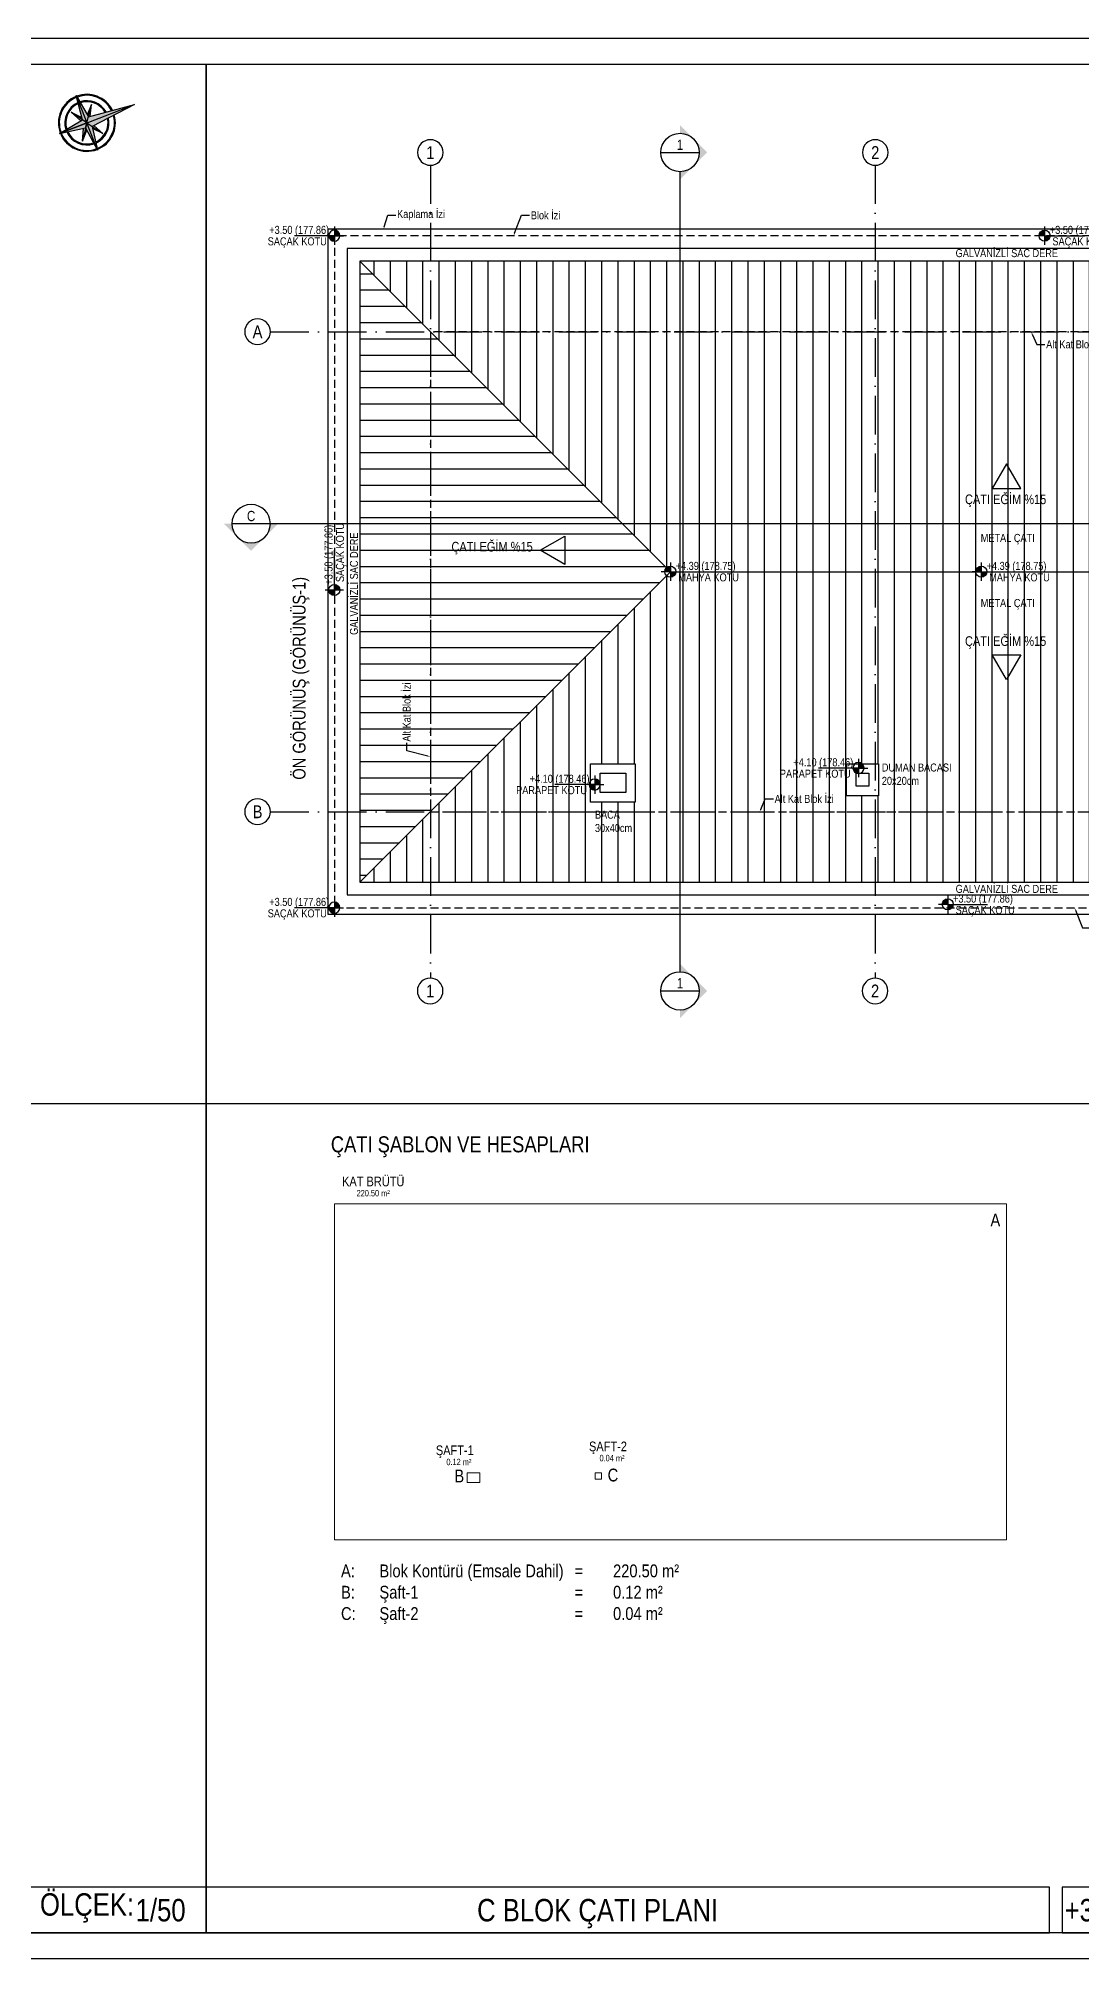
# Model space of a CAD drawing. Header units: millimetres. Extents: x 82776 to 137242, y 11666 to 27998.
# Drawn here: x 99429 to 101058, y 16109 to 19109 of the extents above; entities that cross this region are included whole.
import ezdxf
from ezdxf import colors
from ezdxf.entities.mleader import LeaderData, LeaderLine
from ezdxf.enums import TextEntityAlignment as Align
from ezdxf.math import Vec2, Vec3

# ---------------------------------------------------------------- set-up
doc = ezdxf.new("R2010")
doc.units = ezdxf.units.MM
for name, pattern in [('( Hidden )', [0.375, 0.25, -0.125]), ('ACAD_ISO10W100', [18, 12, -3, 0, -3]), ('DASHED', [15, 10, -5])]:
    doc.linetypes.add(name, pattern=pattern)
doc.layers.add('0_IFC_A_Emsal_Brüt Alan', color=201, linetype='Continuous', lineweight=18)
doc.layers.add('0_IFC_A_Emsal_Şaft', color=142, linetype='Continuous', lineweight=13)
for name, color, linetype in [('0_IFC_Elevation_1', 41, 'Continuous'), ('0_IFC_Elevation_2', 31, 'Continuous'), ('0_IFC_Elevation_3', 21, 'Continuous'), ('0_IFC_Elevation_5', 252, 'Continuous'), ('0_IFC_Grid', 14, 'ACAD_ISO10W100'), ('0_IFC_Grid_Text_100', 14, 'Continuous'), ('0_IFC_Hatch_Structure', 251, 'Continuous'), ('0_IFC_Legend_Text', 7, 'Continuous'), ('0_IFC_Legend_Viewport', 7, 'Continuous'), ('0_IFC_Notation_Level_200', 160, 'Continuous'), ('0_IFC_Notation_Section_50', 10, 'Continuous'), ('0_IFC_Room_Text(No)_50', 12, 'Continuous'), ('0_IFC_Text_Explanation_100', 231, 'Continuous'), ('0_IFC_Text_Explanation_50', 231, 'Continuous')]:
    doc.layers.add(name, color=color, linetype=linetype)
doc.styles.add('IFC_TEXT', font='ARIALN.TTF')

# ---------------------------------------------------------------- blocks, each defined once
blk = doc.blocks.new('*U1089')
blk.add_lwpolyline([(-739.4, 0), (0, 0), (0, 71.5), (-739.4, 71.5)], close=True)
at = {"layer": '0_IFC_Legend_Viewport', "transparency": 33554687}
blk.add_lwpolyline([(-2626, 2920), (0, 2920), (0, 0), (-2626, 0)], close=True, dxfattribs=at)
at = {"style": 'IFC_TEXT'}
for tag, p in [('PAFTA', (-2140, 17.9)), ('KOT', (-1159.1, 18)), ('OLCEK', (-110.4, 17.9))]:
    blk.add_attdef(tag, p, '', height=35, dxfattribs=at)
at = {"layer": '0_IFC_Legend_Text', "transparency": 33554687, "insert": (-259.9, 61.9), "char_height": 35, "attachment_point": 1, "style": 'IFC_TEXT'}
blk.add_mtext_dynamic_manual_height_columns('ÖLÇEK:', width=490.238, gutter_width=61.4, heights=[0], dxfattribs=at)
blk = doc.blocks.new('*U121')
for points in [[(-2500, 0), (-1182.8, 0), (-1182.8, 71.5), (-2500, 71.5)], [(-1162.8, 0), (-759.4, 0), (-759.4, 71.5), (-1162.8, 71.5)]]:
    blk.add_lwpolyline(points, close=True)
at = {"layer": '0_IFC_Legend_Viewport', "transparency": 33554687}
blk.add_lwpolyline([(-2500, 2920), (0, 2920), (0, 0), (-2500, 0)], close=True, dxfattribs=at)
at = {"style": 'IFC_TEXT'}
for tag, p in [('PAFTA', (-2077, 17.9)), ('KOT', (-1159.1, 18)), ('OLCEK', (-110.4, 17.9))]:
    blk.add_attdef(tag, p, '', height=35, dxfattribs=at)
blk = doc.blocks.new('C_CATI PLANI')
at = {"layer": '0_IFC_Hatch_Structure'}
h = blk.add_hatch(dxfattribs=at)
h.set_pattern_fill('LINE', color=256, scale=8, angle=-270)
h.set_pattern_definition([(90, (-101290.973, -22330.152), (-25.4, -5e-15), [])])
h.paths.add_polyline_path([(50, -50), (535, -535), (1585, -535), (2070, -50)])
h.paths.add_polyline_path([(50, -1020), (535, -535), (1585, -535), (2070, -1020)])
h = blk.add_hatch(dxfattribs=at)
h.set_pattern_fill('LINE', color=256, scale=8)
h.set_pattern_definition([(0, (-101290.973, -22330.152), (0, 25.4), [])])
h.paths.add_polyline_path([(2070, -50), (2070, -1020), (1585, -535)])
h.paths.add_polyline_path([(50, -50), (50, -1020), (535, -535)])
at = {"layer": '0_IFC_Elevation_1', "ltscale": 50}
for points in [[(50, -50), (535, -535), (50, -1020)], [(535, -535), (1585, -535)]]:
    blk.add_lwpolyline(points, dxfattribs=at)
at = {"layer": '0_IFC_Elevation_2', "ltscale": 50}
blk.add_lwpolyline([(50, -50), (50, -1020), (2070, -1020), (2070, -50)], close=True, dxfattribs=at)
at = {"layer": '0_IFC_Elevation_3', "ltscale": 50}
for points in [[(0, 0), (0, -1070), (2120, -1070), (2120, 0)], [(30, -30), (30, -1040), (2090, -1040), (2090, -30)]]:
    blk.add_lwpolyline(points, close=True, dxfattribs=at)
at = {"layer": '0_IFC_Elevation_5', "linetype": '( Hidden )', "ltscale": 50}
for points in [[(10, -10), (10, -1060), (2110, -1060), (2110, -10)], [(160, -160), (160, -910), (1960, -910), (1960, -160)]]:
    blk.add_lwpolyline(points, close=True, dxfattribs=at)
blk = doc.blocks.new('0_IFC_AXIS_TEXT_100')
at = {"layer": '0_IFC_Grid_Text_100'}
blk.add_circle((0, 1000), 1000, dxfattribs=at)
at = {"layer": '0_IFC_Grid_Text_100', "style": 'IFC_TEXT'}
blk.add_attdef('AXIS_NO', text='', height=1000, dxfattribs=at).set_placement((0, 993), align=Align.MIDDLE_CENTER)
blk = doc.blocks.new('C_CATI_AKS')
at = {"layer": '0_IFC_Grid', "ltscale": 5}
for points in [[(0, 260), (0, -1010.00231)], [(695, 260), (695, -1010.00231)], [(-250, 0), (2060, 0)], [(-250, -750), (2060, -750)]]:
    blk.add_lwpolyline(points, dxfattribs=at)
ref = blk.add_blockref('0_IFC_AXIS_TEXT_100', (0, 260), dxfattribs=dict(xscale=-0.02, yscale=0.02, zscale=0.02))
ref.add_attrib('AXIS_NO', '1', dxfattribs={"layer": '0_IFC_Grid_Text_100', "height": 20, "style": 'IFC_TEXT'}).set_placement((0, 279.85432), align=Align.MIDDLE_CENTER)
ref = blk.add_blockref('0_IFC_AXIS_TEXT_100', (695, 260), dxfattribs=dict(xscale=-0.02, yscale=0.02, zscale=0.02))
ref.add_attrib('AXIS_NO', '2', dxfattribs={"layer": '0_IFC_Grid_Text_100', "height": 20, "style": 'IFC_TEXT'}).set_placement((695, 279.85432), align=Align.MIDDLE_CENTER)
ref = blk.add_blockref('0_IFC_AXIS_TEXT_100', (-270, -20.00262), dxfattribs=dict(xscale=-0.02, yscale=0.02, zscale=0.02))
ref.add_attrib('AXIS_NO', 'A', dxfattribs={"layer": '0_IFC_Grid_Text_100', "height": 20, "style": 'IFC_TEXT'}).set_placement((-270, -0.14831), align=Align.MIDDLE_CENTER)
ref = blk.add_blockref('0_IFC_AXIS_TEXT_100', (-270, -770.00262), dxfattribs=dict(xscale=-0.02, yscale=0.02, zscale=0.02))
ref.add_attrib('AXIS_NO', 'B', dxfattribs={"layer": '0_IFC_Grid_Text_100', "height": 20, "style": 'IFC_TEXT'}).set_placement((-270, -750.14831), align=Align.MIDDLE_CENTER)
ref = blk.add_blockref('0_IFC_AXIS_TEXT_100', (-0.30155, -1050), dxfattribs=dict(xscale=-0.02, yscale=0.02, zscale=0.02))
ref.add_attrib('AXIS_NO', '1', dxfattribs={"layer": '0_IFC_Grid_Text_100', "height": 20, "style": 'IFC_TEXT'}).set_placement((-0.30155, -1030.14568), align=Align.MIDDLE_CENTER)
ref = blk.add_blockref('0_IFC_AXIS_TEXT_100', (694.69845, -1050), dxfattribs=dict(xscale=-0.02, yscale=0.02, zscale=0.02))
ref.add_attrib('AXIS_NO', '2', dxfattribs={"layer": '0_IFC_Grid_Text_100', "height": 20, "style": 'IFC_TEXT'}).set_placement((694.69845, -1030.14568), align=Align.MIDDLE_CENTER)
blk = doc.blocks.new('*U1218')
at = {"layer": '0_IFC_Room_Text(No)_50'}
h = blk.add_hatch(color=256, dxfattribs=at)
h.paths.add_polyline_path([(0, -1061), (530, -530, -0.414214), (-530, -530)])
h.paths.add_polyline_path([(-530, -530, -0.198912), (-750, 0), (-1061, 0)])
h.paths.add_polyline_path([(530, -530), (1061, 0), (750, 0, -0.198912)])
at = {"layer": '0_IFC_Room_Text(No)_50', "linetype": 'Continuous'}
blk.add_line((-750, 0), (750, 0), dxfattribs=at)
blk.add_circle((0, 0), 750, dxfattribs=at)
at = {"layer": '0_IFC_Room_Text(No)_50', "style": 'IFC_TEXT'}
blk.add_attdef('NO', text='', height=400, dxfattribs=at).set_placement((0, 100), align=Align.CENTER)
for p in [(0, -100), (0, -374)]:
    blk.add_attdef('SHEET', text='', height=200, dxfattribs=at).set_placement(p, align=Align.TOP_CENTER)
blk = doc.blocks.new('*U1082')
at = {"layer": '0_IFC_Room_Text(No)_50'}
h = blk.add_hatch(color=256, dxfattribs=at)
h.paths.add_polyline_path([(1061, 0), (530, 530, -0.414214), (530, -530)])
h.paths.add_polyline_path([(530, -530, -0.198912), (0, -750), (0, -1061)])
h.paths.add_polyline_path([(530, 530), (0, 1061), (0, 750, -0.198912)])
at = {"layer": '0_IFC_Room_Text(No)_50', "linetype": 'Continuous'}
blk.add_line((-750, 0), (750, 0), dxfattribs=at)
blk.add_circle((0, 0), 750, dxfattribs=at)
at = {"layer": '0_IFC_Room_Text(No)_50', "style": 'IFC_TEXT'}
blk.add_attdef('NO', text='', height=400, dxfattribs=at).set_placement((0, 100), align=Align.CENTER)
for p in [(0, -100), (0, -374)]:
    blk.add_attdef('SHEET', text='', height=200, dxfattribs=at).set_placement(p, align=Align.TOP_CENTER)
blk = doc.blocks.new('C_CK_KESIT YERLERI')
at = {"layer": '0_IFC_Notation_Section_50', "linetype": 'DASHED', "ltscale": 3, "const_width": 2}
for points in [[(10, 550), (10, -700)], [(-630, 0), (1670, 0)]]:
    blk.add_lwpolyline(points, dxfattribs=at)
ref = blk.add_blockref('*U1082', (10, 580), dxfattribs=dict(xscale=0.0400000000259542, yscale=0.0400000000259542, zscale=0.0400000000259542))
ref.add_attrib('NO', '1', dxfattribs={"layer": '0_IFC_Room_Text(No)_50', "height": 16, "style": 'IFC_TEXT'}).set_placement((10, 584), align=Align.CENTER)
ref = blk.add_blockref('*U1218', (-660, 0), dxfattribs=dict(xscale=-0.0400000000259542, yscale=0.0400000000259542, zscale=0.0400000000259542))
ref.add_attrib('NO', 'C', dxfattribs={"layer": '0_IFC_Room_Text(No)_50', "height": 16, "style": 'IFC_TEXT'}).set_placement((-660, 4), align=Align.CENTER)
ref = blk.add_blockref('*U1082', (10, -730), dxfattribs=dict(xscale=0.0400000000259542, yscale=0.0400000000259542, zscale=0.0400000000259542))
ref.add_attrib('NO', '1', dxfattribs={"layer": '0_IFC_Room_Text(No)_50', "height": 16, "style": 'IFC_TEXT'}).set_placement((10, -726), align=Align.CENTER)
at = {"layer": '0_IFC_Notation_Section_50', "transparency": 33554687, "insert": (-595, -400, -2736.6), "char_height": 20, "attachment_point": 1, "rotation": 90, "style": 'IFC_TEXT'}
blk.add_mtext_dynamic_manual_height_columns('ÖN GÖRÜNÜŞ (GÖRÜNÜŞ-1)', width=459.66, gutter_width=12.5, heights=[0], dxfattribs=at)
blk = doc.blocks.new('0_IFC_SCHEMA_TEXT_50')
at = {"layer": '0_IFC_Room_Text(No)_50', "insert": (13.2, -38.5), "char_height": 9.62, "attachment_point": 1, "style": 'IFC_TEXT'}
blk.add_mtext_dynamic_manual_height_columns('m²', width=16.695, gutter_width=6.88, heights=[0], dxfattribs=at)
at = {"layer": '0_IFC_Room_Text(No)_50', "style": 'IFC_TEXT'}
blk.add_attdef('ROOM_NAME', text='', height=13.5, dxfattribs=at).set_placement((0.7, -24.8), align=Align.MIDDLE_CENTER)
blk.add_attdef('AREA', text='', height=9.62, dxfattribs=at).set_placement((9.8, -48.1), align=Align.RIGHT)
blk = doc.blocks.new('C CATI SEMA')
at = {"layer": '0_IFC_A_Emsal_Brüt Alan'}
blk.add_lwpolyline([(-1950, 150), (150, 150), (150, -900), (-1950, -900)], close=True, dxfattribs=at)
at = {"layer": '0_IFC_A_Emsal_Şaft'}
for points in [[(-1535, -720), (-1495, -720), (-1495, -690), (-1535, -690)], [(-1135, -710), (-1115, -710), (-1115, -690), (-1135, -690)]]:
    blk.add_lwpolyline(points, close=True, dxfattribs=at)
at = {"transparency": 33554687}
ref = blk.add_blockref('0_IFC_SCHEMA_TEXT_50', (-1830, 270), dxfattribs=dict(at, xscale=2, yscale=2, zscale=2))
ref.add_attrib('ROOM_NAME', 'KAT BRÜTÜ', dxfattribs={"layer": '0_IFC_Room_Text(No)_50', "height": 30, "style": 'IFC_TEXT'}).set_placement((-1828.6, 220.3), align=Align.MIDDLE_CENTER)
ref.add_attrib('AREA', '220.50', dxfattribs={"layer": '0_IFC_Room_Text(No)_50', "height": 20, "style": 'IFC_TEXT'}).set_placement((-1810.3, 173.8), align=Align.RIGHT)
ref = blk.add_blockref('0_IFC_SCHEMA_TEXT_50', (-1096.6, -557.9), dxfattribs=dict(at, xscale=2, yscale=2, zscale=2))
ref.add_attrib('ROOM_NAME', 'ŞAFT-2', dxfattribs={"layer": '0_IFC_Room_Text(No)_50', "height": 30, "style": 'IFC_TEXT'}).set_placement((-1095.2, -607.6), align=Align.MIDDLE_CENTER)
ref.add_attrib('AREA', '0.04', dxfattribs={"layer": '0_IFC_Room_Text(No)_50', "height": 20, "style": 'IFC_TEXT'}).set_placement((-1076.9, -654.1), align=Align.RIGHT)
ref = blk.add_blockref('0_IFC_SCHEMA_TEXT_50', (-1575, -570), dxfattribs=dict(at, xscale=2, yscale=2, zscale=2))
ref.add_attrib('ROOM_NAME', 'ŞAFT-1', dxfattribs={"layer": '0_IFC_Room_Text(No)_50', "height": 30, "style": 'IFC_TEXT'}).set_placement((-1573.6, -619.7), align=Align.MIDDLE_CENTER)
ref.add_attrib('AREA', '0.12', dxfattribs={"layer": '0_IFC_Room_Text(No)_50', "height": 20, "style": 'IFC_TEXT'}).set_placement((-1555.3, -666.2), align=Align.RIGHT)
at = {"layer": '0_IFC_Text_Explanation_50', "char_height": 40, "attachment_point": 1, "style": 'IFC_TEXT'}
for s, insert in [('A', (100, 120)), ('B', (-1575, -680)), ('C', (-1096.1, -677))]:
    blk.add_mtext_dynamic_manual_height_columns(s, width=46.611, gutter_width=281.5, heights=[0], dxfattribs=dict(at, insert=insert))
blk = doc.blocks.new('0_IFC_NOTATION_LEVEL_200')
at = {"layer": '0_IFC_Notation_Level_200'}
h = blk.add_hatch(color=256, dxfattribs=at)
h.dxf.hatch_style = 1
h.paths.add_polyline_path([(0, 0), (0, 576, 0.4142136), (-576, 0)])
h.paths.add_polyline_path([(0, -576, 0.4142136), (576, 0), (0, 0)])
for p, q in [((0, 0), (-960, 0)), ((0, 960), (0, -960)), ((0, 0), (4154, 0))]:
    blk.add_line(p, q, dxfattribs=at)
blk.add_circle((0, 0), 576, dxfattribs=at)
at = {"layer": '0_IFC_Notation_Level_200', "style": 'IFC_TEXT'}
for tag, p in [('LEVEL_ABOVE', (549, 185)), ('LEVEL_BELOW', (549, -1005))]:
    blk.add_attdef(tag, p, '', height=800, dxfattribs=at)
blk = doc.blocks.new('C BLOK CATI KOTLARI')
ref = blk.add_blockref('0_IFC_NOTATION_LEVEL_200', (0, 0), dxfattribs=dict(xscale=-0.015, yscale=0.015, zscale=0.015))
ref.add_attrib('LEVEL_BELOW', 'SAÇAK KOTU', (-104.1, -15.1), dxfattribs={"layer": '0_IFC_Notation_Level_200', "height": 12.5, "rotation": 0, "style": 'IFC_TEXT'})
ref.add_attrib('LEVEL_ABOVE', '+3.50 (177.86)', (-101.7, 2.8), dxfattribs={"layer": '0_IFC_Notation_Level_200', "height": 12.5, "rotation": 0, "style": 'IFC_TEXT'})
ref = blk.add_blockref('0_IFC_NOTATION_LEVEL_200', (1109.5, 0), dxfattribs=dict(xscale=0.015, yscale=0.015, zscale=0.015))
ref.add_attrib('LEVEL_BELOW', 'SAÇAK KOTU', (1121.8, -15.1), dxfattribs={"layer": '0_IFC_Notation_Level_200', "height": 12.5, "rotation": 360, "style": 'IFC_TEXT'})
ref.add_attrib('LEVEL_ABOVE', '+3.50 (177.86)', (1117.7, 2.8), dxfattribs={"layer": '0_IFC_Notation_Level_200', "height": 12.5, "rotation": 360, "style": 'IFC_TEXT'})
ref = blk.add_blockref('0_IFC_NOTATION_LEVEL_200', (0, -553.5), dxfattribs=dict(xscale=0.015, yscale=0.015, zscale=0.015, rotation=90))
ref.add_attrib('LEVEL_BELOW', 'SAÇAK KOTU', (15.1, -541.2), dxfattribs={"layer": '0_IFC_Notation_Level_200', "height": 12.5, "rotation": 90, "style": 'IFC_TEXT'})
ref.add_attrib('LEVEL_ABOVE', '+3.50 (177.86)', (-2.8, -545.3), dxfattribs={"layer": '0_IFC_Notation_Level_200', "height": 12.5, "rotation": 90, "style": 'IFC_TEXT'})
ref = blk.add_blockref('0_IFC_NOTATION_LEVEL_200', (525, -525), dxfattribs=dict(xscale=0.015, yscale=0.015, zscale=0.015))
ref.add_attrib('LEVEL_BELOW', 'MAHYA KOTU', (537.3, -540.1), dxfattribs={"layer": '0_IFC_Notation_Level_200', "height": 12.5, "rotation": 360, "style": 'IFC_TEXT'})
ref.add_attrib('LEVEL_ABOVE', '+4.39 (178.75)', (533.2, -522.2), dxfattribs={"layer": '0_IFC_Notation_Level_200', "height": 12.5, "rotation": 360, "style": 'IFC_TEXT'})
ref = blk.add_blockref('0_IFC_NOTATION_LEVEL_200', (1010.7, -525), dxfattribs=dict(xscale=0.015, yscale=0.015, zscale=0.015))
ref.add_attrib('LEVEL_BELOW', 'MAHYA KOTU', (1023, -540.1), dxfattribs={"layer": '0_IFC_Notation_Level_200', "height": 12.5, "rotation": 360, "style": 'IFC_TEXT'})
ref.add_attrib('LEVEL_ABOVE', '+4.39 (178.75)', (1018.9, -522.2), dxfattribs={"layer": '0_IFC_Notation_Level_200', "height": 12.5, "rotation": 360, "style": 'IFC_TEXT'})
ref = blk.add_blockref('0_IFC_NOTATION_LEVEL_200', (818.8, -831.8, 425.7), dxfattribs=dict(xscale=-0.015, yscale=0.015, zscale=0.015, rotation=359.9999999998952))
ref.add_attrib('LEVEL_BELOW', 'PARAPET KOTU', (696, -846.8, 425.7), dxfattribs={"layer": '0_IFC_Notation_Level_200', "height": 12.5, "rotation": 0, "style": 'IFC_TEXT'})
ref.add_attrib('LEVEL_ABOVE', '+4.10 (178.46)', (717.1, -829, 425.7), dxfattribs={"layer": '0_IFC_Notation_Level_200', "height": 12.5, "rotation": 0, "style": 'IFC_TEXT'})
ref = blk.add_blockref('0_IFC_NOTATION_LEVEL_200', (406.8, -857.6, 425.7), dxfattribs=dict(xscale=-0.015, yscale=0.015, zscale=0.015, rotation=359.9999999998952))
ref.add_attrib('LEVEL_BELOW', 'PARAPET KOTU', (284, -872.6, 425.7), dxfattribs={"layer": '0_IFC_Notation_Level_200', "height": 12.5, "rotation": 0, "style": 'IFC_TEXT'})
ref.add_attrib('LEVEL_ABOVE', '+4.10 (178.46)', (305.1, -854.8, 425.7), dxfattribs={"layer": '0_IFC_Notation_Level_200', "height": 12.5, "rotation": 0, "style": 'IFC_TEXT'})
ref = blk.add_blockref('0_IFC_NOTATION_LEVEL_200', (0, -1050), dxfattribs=dict(xscale=-0.015, yscale=0.015, zscale=0.015))
ref.add_attrib('LEVEL_BELOW', 'SAÇAK KOTU', (-104.1, -1065.1), dxfattribs={"layer": '0_IFC_Notation_Level_200', "height": 12.5, "rotation": 0, "style": 'IFC_TEXT'})
ref.add_attrib('LEVEL_ABOVE', '+3.50 (177.86)', (-101.7, -1047.2), dxfattribs={"layer": '0_IFC_Notation_Level_200', "height": 12.5, "rotation": 0, "style": 'IFC_TEXT'})
ref = blk.add_blockref('0_IFC_NOTATION_LEVEL_200', (958.3, -1044.8), dxfattribs=dict(xscale=0.015, yscale=0.015, zscale=0.015))
ref.add_attrib('LEVEL_BELOW', 'SAÇAK KOTU', (970.6, -1059.9), dxfattribs={"layer": '0_IFC_Notation_Level_200', "height": 12.5, "rotation": 360, "style": 'IFC_TEXT'})
ref.add_attrib('LEVEL_ABOVE', '+3.50 (177.86)', (966.5, -1042), dxfattribs={"layer": '0_IFC_Notation_Level_200', "height": 12.5, "rotation": 360, "style": 'IFC_TEXT'})
blk = doc.blocks.new('A$C13A74F9A')
at = {"layer": '0_IFC_Text_Explanation_50', "true_color": 0x636466}
h = blk.add_hatch(color=251, dxfattribs=at)
h.dxf.hatch_style = 1
h.paths.add_polyline_path([(0, 159.2), (-16.1, 11.3), (0, 0)])
h.paths.add_polyline_path([(48.7, 34.1), (15.5, 17.3), (16.1, 11.3)])
h.paths.add_polyline_path([(16.1, 11.3), (0, 0), (91.8, 0)])
h.paths.add_polyline_path([(21.4, -8.5), (13.5, -9.5), (48.7, -34.1)])
h.paths.add_polyline_path([(0, 0), (-13.5, -9.5), (0, -91.8)])
h.paths.add_polyline_path([(-13.5, -9.5), (-21.4, -8.5), (-48.7, -34.1)])
h.paths.add_polyline_path([(-16.1, 11.3), (-91.8, 0), (0, 0)])
h.paths.add_polyline_path([(-15.5, 17.3), (-48.7, 34.1), (-16.1, 11.3)])
at = {"layer": '0_IFC_Text_Explanation_50', "true_color": 0x939598}
h = blk.add_hatch(color=252, dxfattribs=at)
h.dxf.hatch_style = 1
h.paths.add_polyline_path([(0, 159.2), (0, 0), (16.1, 11.3)])
h.paths.add_polyline_path([(48.7, 34.1), (16.1, 11.3), (23.2, 10.2)])
h.paths.add_polyline_path([(91.8, 0), (0, 0), (13.5, -9.5)])
h.paths.add_polyline_path([(13.5, -9.5), (13.5, -9.5), (12.5, -15.8), (48.7, -34.1)])
h.paths.add_polyline_path([(13.5, -9.5), (0, 0), (0, -91.8)])
h.paths.add_polyline_path([(-12.5, -15.8), (-13.5, -9.5), (-48.7, -34.1)])
h.paths.add_polyline_path([(0, 0), (-91.8, 0), (-13.5, -9.5)])
h.paths.add_polyline_path([(-23.2, 10.2), (-48.7, 34.1), (-16.1, 11.3)])
at = {"layer": '0_IFC_Text_Explanation_50'}
for p, q in [((-16.1, 11.3), (0, 159.2)), ((0, 159.2), (16.1, 11.3)), ((-91.8, 0), (-16.1, 11.3)), ((16.1, 11.3), (91.8, 0)), ((0, -91.8), (-13.5, -9.5)), ((13.9, -9.7), (0, 0)), ((0, 0), (0, -91.8))]:
    blk.add_line(p, q, dxfattribs=at)
for points in [[(0, -91.8), (0, 159.2)], [(0, 0), (-48.7, 34.1)], [(-15.5, 17.3), (-48.7, 34.1), (-23.2, 10.2)], [(0, 0), (48.7, 34.1)], [(48.7, 34.1), (15.5, 17.3)], [(48.7, 34.1), (23.2, 10.2)], [(-91.8, 0), (0, 0)], [(0, 0), (-48.7, -34.1)], [(-48.7, -34.1), (-21.4, -8.5)], [(-48.7, -34.1), (-12.5, -15.8)], [(0, 0), (48.7, -34.1)], [(91.8, 0), (0, 0)], [(0, -91.8), (13.5, -9.5)], [(48.7, -34.1), (12.5, -15.8)], [(48.7, -34.1), (21.4, -8.5)]]:
    blk.add_lwpolyline(points, dxfattribs=at)
for points in [[(-91.8, 0), (0, 0), (-13.5, -9.5)], [(91.8, 0), (0, 0), (13.5, -9.5)]]:
    blk.add_lwpolyline(points, close=True, dxfattribs=at)
for radius, start, end in [(89.1, 94.94314, 179.7437), (86.2, 95.3202, 179.4499), (69, 98.26104, 177.16421), (66.1, 98.90525, 176.66503), (89.1, 0.2563, 85.05686), (86.2, 0.5501, 84.6798), (69, 2.83579, 81.73896), (66.1, 3.33497, 81.09475), (89.1, 180.21513, 269.71749), (86.2, 180.46169, 269.39359), (69, 182.37764, 266.87162), (66.1, 182.7955, 266.32028), (89.1, 270.28251, 359.78487), (86.2, 270.60641, 359.53831), (69, 273.12838, 357.62236), (66.1, 273.67972, 357.2045)]:
    blk.add_arc((0, 0), radius, start, end, dxfattribs=at)
blk = doc.blocks.new('C_CATI YAZI')
at = {"layer": '0_IFC_Text_Explanation_50', "elevation": -87363.2}
for points in [[(704.4, 725.6), (748.7, 725.6), (726.6, 764.1)], [(36.6, 651.1), (36.6, 606.8), (-1.9, 629)], [(704.4, 465.6), (748.7, 465.6), (726.6, 427.2)]]:
    blk.add_lwpolyline(points, close=True, dxfattribs=at)
at = {"layer": '0_IFC_Text_Explanation_50', "style": 'IFC_TEXT'}
for s, width, insert, char_height, attachment_point in [('GALVANİZLİ SAC DERE', 167.351, (807, 1099.6, -87363.2), 12.5, 3), ('ÇATI EĞİM %15', 167.351, (661.7, 716.2, -87363.2), 15, 1), ('ÇATI EĞİM %15', 167.351, (-140.6, 642.2, -174726.4), 15, 1), ('METAL ÇATI', 104.386, (770.6, 654.6, -87363.2), 12.5, 3), ('METAL ÇATI', 104.386, (770.6, 536.6, -87363.2), 12.5, 9), ('ÇATI EĞİM %15', 167.351, (661.7, 475.1, -87363.2), 15, 7), ('DUMAN BACASI \\P20x20cm', 115.155, (531.8, 295.9, -87788.9), 12.5, 1), ('\\PBACA\\P30x40cm', 115.155, (83.6, 243, -87788.9), 12.5, 1), ('GALVANİZLİ SAC DERE', 167.351, (807, 93.6, -87363.2), 12.5, 9)]:
    blk.add_mtext_dynamic_manual_height_columns(s, width=width, gutter_width=12.5, heights=[0], dxfattribs=dict(at, insert=insert, char_height=char_height, attachment_point=attachment_point))
at = {"layer": '0_IFC_Text_Explanation_50', "insert": (-286.4, 656.8, -87363.2), "char_height": 12.5, "attachment_point": 9, "rotation": 90, "style": 'IFC_TEXT'}
blk.add_mtext_dynamic_manual_height_columns('GALVANİZLİ SAC DERE', width=167.351, gutter_width=12.5, heights=[0], dxfattribs=at)
at = {"layer": '0_IFC_Text_Explanation_50'}
ml = blk.add_multileader_mtext('Standard', dxfattribs=at)
ml.set_content('Kaplama İzi', color=256, style='IFC_TEXT')
ml.set_leader_properties()
ml.build(insert=Vec2(0, 0))
ml.multileader.update_dxf_attribs({"text_right_attachment_type": 2, "dogleg_length": 0.36})
ctx = ml.context
ctx.base_point, ctx.char_height, ctx.plane_origin = Vec3(-227.5, 1152.7, -87363.2), 12.5, Vec3(-197.3, 1130.6, -87363.2)
ctx.right_attachment = 2
notes = []
notes.append((ctx, [(0, (1, 1, 0), (-240, 1152.7, -87363.2), (1, 0), 12.6, [(0, [(-246.6, 1130.6, -87363.2)], 0, [])])]))
ctx.mtext.insert, ctx.mtext.flow_direction = Vec3(-225.5, 1160.7, -87363.2), 5
ml = blk.add_multileader_mtext('Standard', dxfattribs=at)
ml.set_content('Blok İzi', color=256, style='IFC_TEXT')
ml.set_leader_properties()
ml.build(insert=Vec2(0, 0))
ml.multileader.update_dxf_attribs({"text_right_attachment_type": 2, "dogleg_length": 0.36})
ctx = ml.context
ctx.base_point, ctx.char_height, ctx.plane_origin = Vec3(-18.6, 1152.4, -87363.2), 12.5, Vec3(5.9, 1120.6, -87363.2)
ctx.right_attachment = 2
notes.append((ctx, [(0, (1, 1, 0), (-31.2, 1152.4, -87363.2), (1, 0), 12.6, [(0, [(-43.4, 1120.6, -87363.2)], 0, [])])]))
ctx.mtext.insert, ctx.mtext.flow_direction = Vec3(-16.6, 1158.7, -87363.2), 5
ml = blk.add_multileader_mtext('Standard', dxfattribs=at)
ml.set_content('Alt Kat Blok İzi', color=256, style='IFC_TEXT')
ml.set_leader_properties()
ml.build(insert=Vec2(0, 0))
ml.multileader.update_dxf_attribs({"text_right_attachment_type": 2, "dogleg_length": 0.36})
ctx = ml.context
ctx.base_point, ctx.char_height, ctx.plane_origin = Vec3(786.5, 950.7, -87363.2), 12.5, Vec3(814.4, 932.5, -87363.2)
ctx.right_attachment = 2
notes.append((ctx, [(0, (1, 1, 0), (774, 950.7, -87363.2), (1, 0), 12.6, [(0, [(765.1, 970.6, -87363.2)], 0, [])])]))
ctx.mtext.insert, ctx.mtext.rotation, ctx.mtext.flow_direction = Vec3(788.5, 957.1, -87363.2), 6.283185, 5
ml = blk.add_multileader_mtext('Standard', dxfattribs=at)
ml.set_content('Alt Kat Blok İzi', color=256, style='IFC_TEXT')
ml.set_leader_properties()
ml.build(insert=Vec2(0, 0))
ml.multileader.update_dxf_attribs({"text_right_attachment_type": 2, "dogleg_length": 0.36})
ctx = ml.context
ctx.base_point, ctx.char_height, ctx.plane_origin, ctx.plane_x_axis, ctx.plane_y_axis = Vec3(-210.5, 328.1, -87363.2), 12.5, Vec3(-176.1, 355.9, -87363.2), Vec3(0, 1), Vec3(-1, 0)
ctx.right_attachment = 2
notes.append((ctx, [(0, (1, 1, 0), (-210.5, 315.5, -87363.2), (0, 1), 12.6, [(0, [(-173.4, 306.6, -87363.2)], 0, [])])]))
ctx.mtext.insert, ctx.mtext.text_direction, ctx.mtext.rotation, ctx.mtext.flow_direction = Vec3(-216.8, 330.1, -87363.2), Vec3(0, 1), 1.570796, 5
ml = blk.add_multileader_mtext('Standard', dxfattribs=at)
ml.set_content('Alt Kat Blok İzi', color=256, style='IFC_TEXT')
ml.set_leader_properties()
ml.build(insert=Vec2(0, 0))
ml.multileader.update_dxf_attribs({"text_right_attachment_type": 2, "dogleg_length": 0.36})
ctx = ml.context
ctx.base_point, ctx.char_height, ctx.plane_origin = Vec3(362.3, 240.5, -87363.2), 12.5, Vec3(390.2, 258.8, -87363.2)
ctx.right_attachment = 2
notes.append((ctx, [(0, (1, 1, 0), (349.7, 240.5, -87363.2), (1, 0), 12.6, [(0, [(340.9, 220.6, -87363.2)], 0, [])])]))
ctx.mtext.insert, ctx.mtext.flow_direction = Vec3(364.3, 246.9, -87363.2), 5
ml = blk.add_multileader_mtext('Standard', dxfattribs=at)
ml.set_content('Blok İzi', color=256, style='IFC_TEXT')
ml.set_leader_properties()
ml.build(insert=Vec2(0, 0))
ml.multileader.update_dxf_attribs({"text_right_attachment_type": 2, "dogleg_length": 0.36})
ctx = ml.context
ctx.base_point, ctx.char_height, ctx.plane_origin = Vec3(857.7, 38.9, -87363.2), 12.5, Vec3(882.1, 70.6, -87363.2)
ctx.right_attachment = 2
notes.append((ctx, [(0, (1, 1, 0), (845.1, 38.9, -87363.2), (1, 0), 12.6, [(0, [(832.8, 70.6, -87363.2)], 0, [])])]))
ctx.mtext.insert, ctx.mtext.rotation, ctx.mtext.flow_direction = Vec3(859.7, 45.3, -87363.2), 6.283185, 5
for ctx, leaders in notes:
    for number, flags, end, landing, length, lines in leaders:
        leader = LeaderData()
        leader.index, (leader.has_last_leader_line, leader.has_dogleg_vector, leader.attachment_direction) = number, flags
        leader.last_leader_point, leader.dogleg_vector, leader.dogleg_length = Vec3(end), Vec3(landing), length
        for number, points, colour, breaks in lines:
            line = LeaderLine()
            line.index, line.vertices, line.color, line.breaks = number, Vec3.list(points), colors.encode_raw_color(colour), breaks
            leader.lines.append(line)
        ctx.leaders.append(leader)
at = {"ltscale": 50}
for points in [[(76.6, 295.6), (146.6, 295.6), (146.6, 235.6), (76.6, 235.6)], [(476.6, 295.6), (526.6, 295.6), (526.6, 245.6), (476.6, 245.6)]]:
    blk.add_wipeout(points, dxfattribs=at).translate(0, 0, -87363.2).dxf.layer = '0_IFC_Elevation_3'
at = {"layer": '0_IFC_Elevation_3', "ltscale": 50, "elevation": -87363.2}
for points in [[(76.6, 295.6), (146.6, 295.6), (146.6, 235.6), (76.6, 235.6)], [(91.6, 280.6), (131.6, 280.6), (131.6, 250.6), (91.6, 250.6)], [(476.6, 295.6), (526.6, 295.6), (526.6, 245.6), (476.6, 245.6)], [(491.6, 280.6), (511.6, 280.6), (511.6, 260.6), (491.6, 260.6)]]:
    blk.add_lwpolyline(points, close=True, dxfattribs=at)

msp = doc.modelspace()

# ---------------------------------------------------------------- linework, layer by layer
msp.add_lwpolyline([(82776.4, 19109.3), (82776.4, 16109.3), (125837.1, 16109.1), (125837.1, 19109.1)], close=True)
msp.add_lwpolyline([(94438.9, 17445.2), (102191, 17445.2)])

# ---------------------------------------------------------------- block references
ref = msp.add_blockref('*U1089', (99691, 16149.3))
ref.add_attrib('OLCEK', '1/50', (99580.6, 16167.3), dxfattribs={"height": 35, "style": 'IFC_TEXT'})
ref = msp.add_blockref('*U121', (102191, 16149.3))
ref.add_attrib('PAFTA', 'C BLOK ÇATI PLANI', (100114, 16167.3), dxfattribs={"height": 35, "style": 'IFC_TEXT'})
ref.add_attrib('KOT', '+3.50 (177.86) KOTU', (101031.9, 16167.3), dxfattribs={"height": 35, "style": 'IFC_TEXT'})
at = {"lineweight": 0, "ltscale": 100, "xscale": 0.4999999999999993, "yscale": 0.4999999999999993, "zscale": 0.4999999999999993, "rotation": 291.2895831518613}
msp.add_blockref('A$C13A74F9A', (99504.4, 18977.4), dxfattribs=at)
msp.add_blockref('C_CATI PLANI', (99881, 18811.1))
at = {"xscale": 0.5, "yscale": 0.5, "zscale": 0.5}
msp.add_blockref('C CATI SEMA', (100866, 17213.2), dxfattribs=at)

# ---------------------------------------------------------------- texts
at = {"layer": '0_IFC_Text_Explanation_100', "transparency": 33554687, "insert": (99885.5, 17393.9), "char_height": 25, "attachment_point": 1, "style": 'IFC_TEXT'}
msp.add_mtext_dynamic_manual_height_columns('ÇATI ŞABLON VE HESAPLARI', width=1260.02, gutter_width=281.5, heights=[0], dxfattribs=at)
at = {"layer": '0_IFC_Text_Explanation_50', "char_height": 20, "attachment_point": 1, "style": 'IFC_TEXT'}
for s, width, insert in [('\\pxi-3,l4,t4;A:^IBlok Kontürü (Emsale Dahil)\\PB:^IŞaft-1\\PC:^IŞaft-2', 395.703, (99881.4, 16724.9, 17472.6)), ('\\pxi-3,l4,ql,t4;=^I220.50 m²\\P=^I0.12 m²\\P=^I0.04 m²', 210.298, (100246.4, 16724.9, 17472.6))]:
    msp.add_mtext_dynamic_manual_height_columns(s, width=width, gutter_width=281.5, heights=[0], dxfattribs=dict(at, insert=insert))

# ---------------------------------------------------------------- next in the draw order: block references
msp.add_blockref('C_CATI YAZI', (100214.5, 17680.5, 87363.2))

# ---------------------------------------------------------------- next in the draw order: block references
for name, p in [('C_CK_KESIT YERLERI', (100421, 18351.1)), ('C_CATI_AKS', (100041, 18651.1)), ('C BLOK CATI KOTLARI', (99891, 18801.1))]:
    msp.add_blockref(name, p)

doc.saveas('drawing.dxf')
